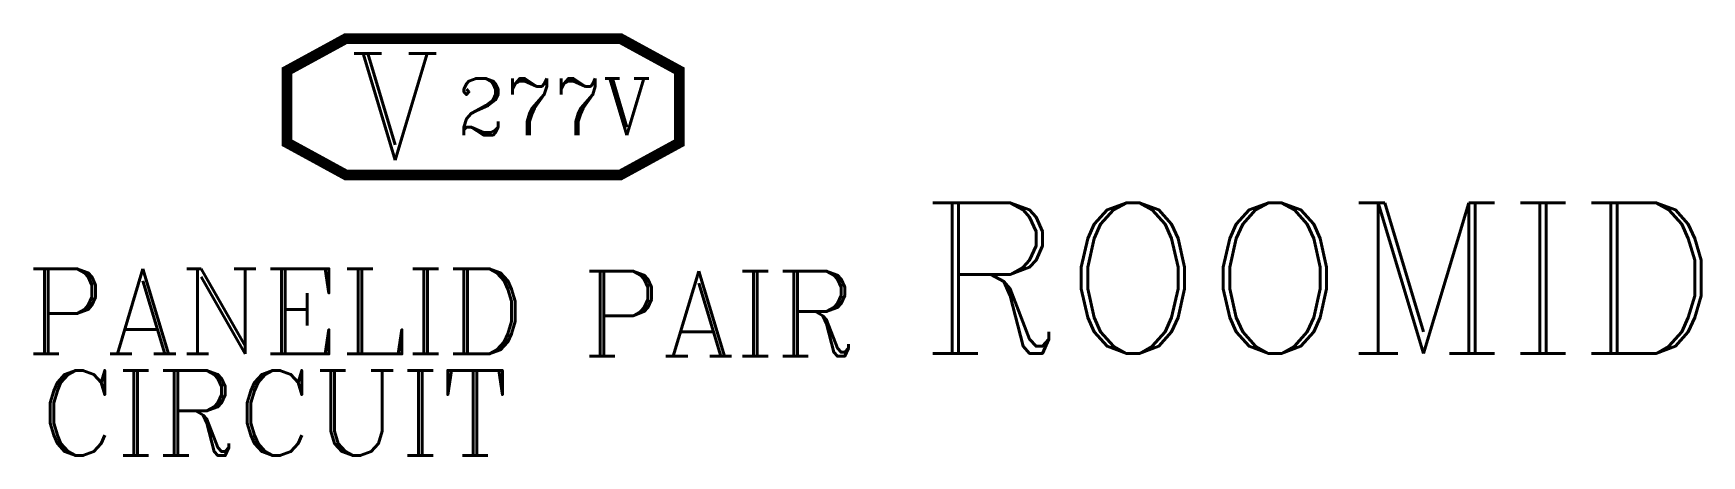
# Model space of a CAD drawing. Header units: inches. Extents: x -32 to 86, y -25 to 5.
import ezdxf
from ezdxf.enums import TextEntityAlignment as Align

# ---------------------------------------------------------------- set-up
doc = ezdxf.new("R2010")
doc.units = ezdxf.units.IN
doc.header["$LTSCALE"] = 48
doc.header["$MEASUREMENT"] = 0
doc.styles.add('ROMANC', font='COMPLEX.SHX')
doc.styles.add('WSNotes', font='complex.shx', dxfattribs={"height": 18})

msp = doc.modelspace()

# ---------------------------------------------------------------- texts
at = {"style": 'WSNotes', "flags": 1}
msp.add_attdef('ROOMID', (30.77, -17.38), '', height=10.62, dxfattribs=at)
at = {"style": 'ROMANC'}
for tag, p in [('PANELID', (-32.21, -17.42)), ('PAIR', (6.97, -17.58))]:
    msp.add_attdef(tag, p, '', height=6, dxfattribs=at)
msp.add_attdef('CIRCUIT', text='', height=6, dxfattribs=at).set_placement((-14.71, -18.58), align=Align.TOP_CENTER)

# ---------------------------------------------------------------- wipeouts: each hides what was drawn before it
at = {"linetype": 'Continuous'}
msp.add_wipeout([(9.68, -4.8), (-9.68, -4.8), (-13.82, -2.54), (-13.82, 2.54), (-9.68, 4.8), (9.68, 4.8), (13.82, 2.54), (13.82, -2.54)], dxfattribs=at)

# ---------------------------------------------------------------- next in the draw order: linework, layer by layer
at = {"linetype": 'Continuous', "const_width": 0.75}
msp.add_lwpolyline([(9.68, -4.8), (-9.68, -4.8), (-13.82, -2.54), (-13.82, 2.54), (-9.68, 4.8), (9.68, 4.8), (13.82, 2.54), (13.82, -2.54)], close=True, dxfattribs=at)

# ---------------------------------------------------------------- next in the draw order: texts
at = {"style": 'ROMANC'}
for s, height, p in [('V', 7.51, (-6.2, 0)), ('277V', 4, (4.99, 0))]:
    msp.add_text(s, height=height, dxfattribs=at).set_placement(p, align=Align.MIDDLE_CENTER)

doc.saveas('drawing.dxf')
